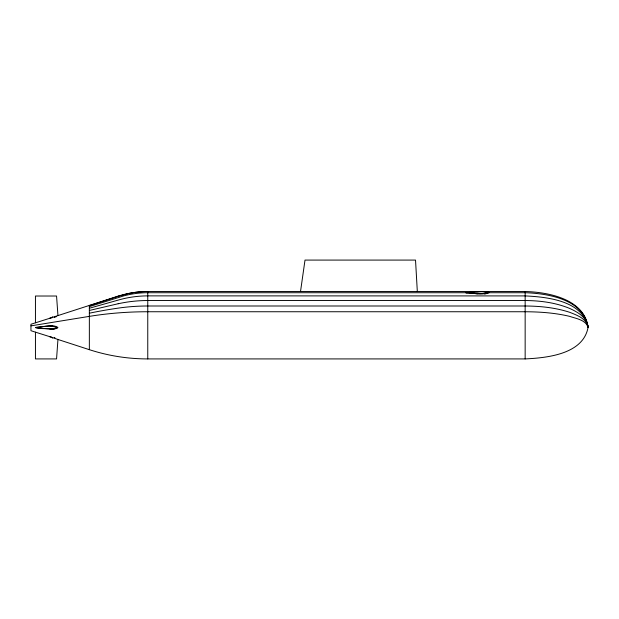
<?xml version="1.0" encoding="UTF-8"?>
<svg xmlns="http://www.w3.org/2000/svg" width="619" height="619" viewBox="0 0 619 619"><rect width="100%" height="100%" fill="white"/><g stroke="black" fill="none" stroke-linecap="round" stroke-linejoin="round"><path stroke-width="0.93" d="M53.907 338.051L57.946 339.467L56.561 358.919L35.445 358.919L35.445 332.155L30.95 330.693L30.95 324.248L49.969 318.212M89.36 305.608A215.28 6.941 -17.6 0 0 118.19 296.308L127.406 293.785A79.642 67.03 0 0 1 147.763 291.51L525.152 291.526C548.604 292.098 584.63 299.163 588.05 327.474C583.106 354.207 547.242 357.859 525.152 358.919L147.763 358.919A189.004 189.004 0 0 1 89.353 349.673L57.946 339.467M300.517 291.526L305.005 260.081L415.527 260.081L417.322 291.526M57.946 327.474L56.755 328.488L53.907 329.014A29.062 27.453 85.2 0 1 52.816 329.099L52.468 329.107A44.406 41.744 65.2 0 1 49.969 329.138L35.445 327.474L49.969 325.826A44.406 41.744 -65.2 0 1 52.468 325.811L52.816 325.849A29.062 27.453 -85.2 0 1 53.907 325.927C68.005 329.053 36.196 329.393 35.445 327.474C42.185 327.172 50.371 324.286 56.561 327.474M488.855 292.717L487.23 293.491M487.238 293.514A17.425 12.132 0 0 1 483.95 293.808L477.35 293.739A97.028 67.541 0 0 1 475.253 293.607L465.844 292.717C472.707 292.532 480.445 290.35 486.96 292.717C480.445 295.085 472.707 292.911 465.844 292.717L147.763 292.717M118.198 296.099L53.907 316.889M89.353 306.614L123.715 295.882A84.571 75.255 0 0 1 147.763 292.694M89.353 308.247L118.198 300.091A98.475 88.958 0 0 1 147.763 295.874L525.152 295.913C547.273 296.958 583.152 300.695 588.05 327.474C585.969 319.83 576.034 318.607 569.627 316.355C555.081 312.874 540.07 311.829 525.152 311.744L147.763 311.744A189.004 94.506 0 0 0 89.353 316.371L30.95 325.857M89.353 310.467L118.198 303.736M465.844 292.717L482.178 291.526M486.96 292.717L525.152 292.717C548.217 293.414 584.259 299.55 588.05 327.474C586.928 318.607 576.807 315.125 569.627 312.286C555.313 307.597 540.155 306.096 525.152 305.995L147.763 305.995A161.954 126.206 0 0 0 118.198 308.123A214.832 93.322 -5 0 0 89.353 313.199M476.777 291.727A33.14 11.274 0 0 1 482.201 291.518L483.795 291.557A10.887 3.706 0 0 1 486.72 291.773L488.082 292.075A2.314 0.789 0 0 1 488.894 292.717M476.661 293.7L477.35 293.739M35.445 332.155L49.969 336.728M588.05 327.474C587.477 317.64 577.635 312.022 569.627 308.417C555.583 302.621 540.255 300.633 525.152 300.524L147.763 300.524A122.949 108.433 0 0 0 118.198 303.743M57.946 315.473L56.561 296.021L35.445 296.021L35.445 322.793M525.152 291.526L525.152 358.919M147.763 358.919L147.763 291.526A99.473 99.473 0 0 0 118.206 296.13M89.353 305.322L89.353 349.673M483.795 291.557A10.693 3.637 0 0 1 486.913 291.797M52.251 337.889A29.062 0.805 19.1 0 1 52.994 338.144M49.946 336.898A44.406 6.352 18.2 0 1 52.375 337.703M49.969 325.857A44.406 41.697 -64 0 1 52.468 325.857M485.636 293.716A17.943 12.488 0 0 1 484.329 293.801M52.553 317.539A44.406 6.693 -18.2 0 1 49.984 318.39M56.375 316.657A28.381 1.532 -19 0 1 53.838 317.555M52.994 316.796A29.062 0.805 -19.1 0 1 52.251 317.052M52.375 317.238A44.406 6.352 -18.2 0 1 49.946 318.042M50.363 336.674A44.406 6.693 18.2 0 1 51.834 337.162M53.838 337.386A28.381 1.532 19 0 1 54.944 337.773M52.468 329.084A44.406 41.697 64 0 1 49.969 329.084M54.371 328.96A28.381 26.795 80.6 0 1 52.808 329.076"/></g></svg>
